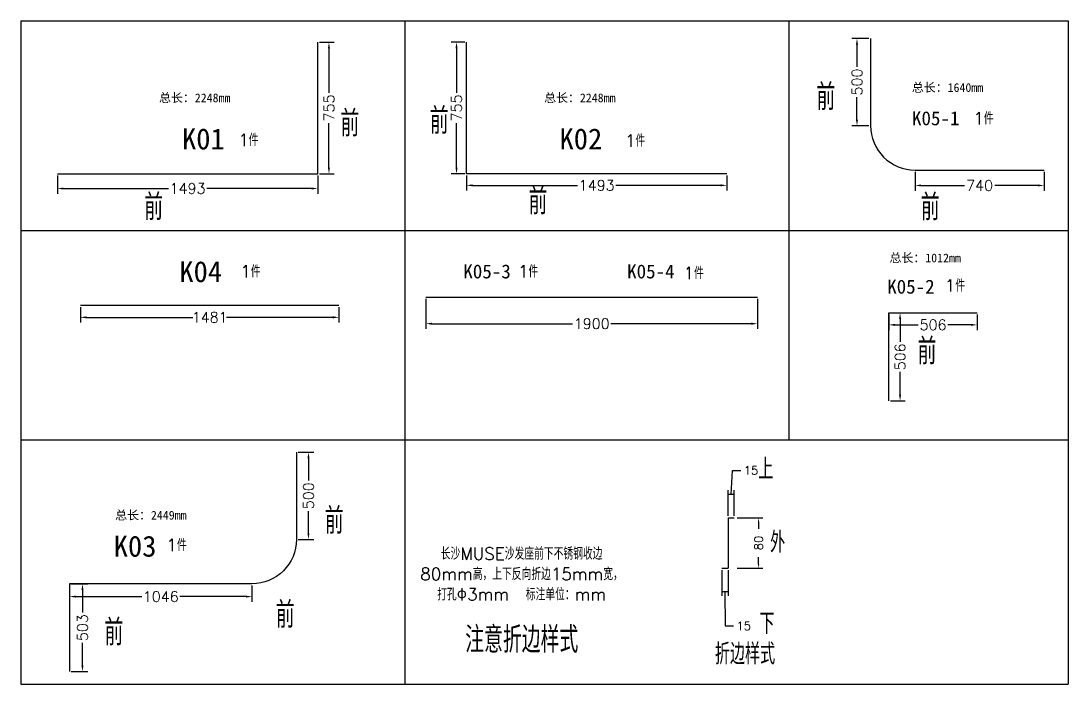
# Model space of a CAD drawing. Header units: millimetres. Extents: x 1211946 to 1266258, y -418433 to -400124.
# Drawn here: x 1239816 to 1245816, y -415492 to -411692 of the extents above; entities that cross this region are included whole.
import ezdxf

# ---------------------------------------------------------------- set-up
doc = ezdxf.new("R2010")
doc.units = ezdxf.units.MM
doc.header["$LTSCALE"] = 5
doc.header["$PDMODE"] = 35
doc.header["$PDSIZE"] = 3
doc.layers.add('文字', color=7, linetype='Continuous')
doc.styles.add('SIMPLEX', font='simplex.shx', dxfattribs={"bigfont": 'gbcbig.shx'})
doc.styles.add('宋体', font='')
doc.styles.get('宋体').set_extended_font_data('SimSun')
doc.dimstyles.new('整数60', dxfattribs={"dimtxt": 60, "dimasz": 35, "dimexe": 30, "dimexo": 10, "dimgap": 10, "dimtad": 0, "dimdec": 0, "dimzin": 12, "dimdsep": 46, "dimtxsty": 'SIMPLEX', "dimcen": 50, "dimclrd": 256, "dimclre": 256, "dimclrt": 3, "dimadec": 3, "dimazin": 3, "dimtfac": 1, "dimtdec": 0, "dimtmove": 1, "dimatfit": 3, "dimfxl": 0, "dimlwd": -1, "dimlwe": -1, "dimarcsym": 0})

# ---------------------------------------------------------------- blocks, each defined once
blk = doc.blocks.new('*D64')
at = {"transparency": 16777216}
for p, q in [((1240024.3, -412578.3), (1240024.3, -412682.5)), ((1241516.8, -412578.3), (1241516.8, -412682.5)), ((1240059.3, -412652.5), (1240660.5, -412652.5)), ((1241481.8, -412652.5), (1240880.5, -412652.5))]:
    blk.add_line(p, q, dxfattribs=at)
for points in [[(1240059.3, -412646.7), (1240059.3, -412658.3), (1240024.3, -412652.5)], [(1241481.8, -412646.7), (1241481.8, -412658.3), (1241516.8, -412652.5)]]:
    blk.add_solid(points, dxfattribs=at)
at = {"layer": 'Defpoints', "color": 0, "transparency": 16777216}
for p in [(1240024.3, -412568.3), (1241516.8, -412568.3), (1240024.3, -412652.5)]:
    blk.add_point(p, dxfattribs=at)
at = {"color": 3, "transparency": 16777216, "insert": (1240770.5, -412652.5), "char_height": 60, "attachment_point": 5, "style": 'SIMPLEX'}
blk.add_mtext('1493', dxfattribs=at)
blk = doc.blocks.new('*D65')
at = {"transparency": 16777216}
for p, q in [((1241526.8, -411813.8), (1241610.6, -411813.8)), ((1241580.6, -411848.8), (1241580.6, -412103.9)), ((1241580.6, -412533.3), (1241580.6, -412278.2)), ((1241526.8, -412568.3), (1241610.6, -412568.3))]:
    blk.add_line(p, q, dxfattribs=at)
for points in [[(1241574.8, -411848.8), (1241586.4, -411848.8), (1241580.6, -411813.8)], [(1241574.8, -412533.3), (1241586.4, -412533.3), (1241580.6, -412568.3)]]:
    blk.add_solid(points, dxfattribs=at)
at = {"layer": 'Defpoints', "color": 0, "transparency": 16777216}
for p in [(1241516.8, -411813.8), (1241580.6, -411813.8), (1241516.8, -412568.3)]:
    blk.add_point(p, dxfattribs=at)
at = {"color": 3, "transparency": 16777216, "insert": (1241580.6, -412191), "char_height": 60, "attachment_point": 5, "rotation": 90, "style": 'SIMPLEX'}
blk.add_mtext('755', dxfattribs=at)
blk = doc.blocks.new('*D62')
at = {"transparency": 16777216}
for p, q in [((1242358.4, -411813.8), (1242281.7, -411813.8)), ((1242311.7, -411848.8), (1242311.7, -412103.9)), ((1242311.7, -412533.3), (1242311.7, -412278.2)), ((1242358.4, -412568.3), (1242281.7, -412568.3))]:
    blk.add_line(p, q, dxfattribs=at)
for points in [[(1242305.9, -411848.8), (1242317.5, -411848.8), (1242311.7, -411813.8)], [(1242305.9, -412533.3), (1242317.5, -412533.3), (1242311.7, -412568.3)]]:
    blk.add_solid(points, dxfattribs=at)
at = {"layer": 'Defpoints', "color": 0, "transparency": 16777216}
for p in [(1242311.7, -411813.8), (1242368.4, -411813.8), (1242368.4, -412568.3)]:
    blk.add_point(p, dxfattribs=at)
at = {"color": 3, "transparency": 16777216, "insert": (1242311.7, -412191), "char_height": 60, "attachment_point": 5, "rotation": 90, "style": 'SIMPLEX'}
blk.add_mtext('755', dxfattribs=at)
blk = doc.blocks.new('*D63')
at = {"transparency": 16777216}
for p, q in [((1242368.4, -412578.3), (1242368.4, -412664.3)), ((1243860.9, -412578.3), (1243860.9, -412664.3)), ((1242403.4, -412634.3), (1243004.6, -412634.3)), ((1243825.9, -412634.3), (1243224.6, -412634.3))]:
    blk.add_line(p, q, dxfattribs=at)
for points in [[(1242403.4, -412628.5), (1242403.4, -412640.1), (1242368.4, -412634.3)], [(1243825.9, -412628.5), (1243825.9, -412640.1), (1243860.9, -412634.3)]]:
    blk.add_solid(points, dxfattribs=at)
at = {"layer": 'Defpoints', "color": 0, "transparency": 16777216}
for p in [(1242368.4, -412568.3), (1243860.9, -412568.3), (1243860.9, -412634.3)]:
    blk.add_point(p, dxfattribs=at)
at = {"color": 3, "transparency": 16777216, "insert": (1243114.6, -412634.3), "char_height": 60, "attachment_point": 5, "style": 'SIMPLEX'}
blk.add_mtext('1493', dxfattribs=at)
blk = doc.blocks.new('*D68')
at = {"transparency": 16777216}
for p, q in [((1240156.8, -413333.1), (1240156.8, -413420.6)), ((1241637.8, -413333.1), (1241637.8, -413420.6)), ((1240191.8, -413390.6), (1240800.2, -413390.6)), ((1241602.8, -413390.6), (1240994.5, -413390.6))]:
    blk.add_line(p, q, dxfattribs=at)
for points in [[(1240191.8, -413384.8), (1240191.8, -413396.4), (1240156.8, -413390.6)], [(1241602.8, -413384.8), (1241602.8, -413396.4), (1241637.8, -413390.6)]]:
    blk.add_solid(points, dxfattribs=at)
at = {"layer": 'Defpoints', "color": 0, "transparency": 16777216}
for p in [(1240156.8, -413323.1), (1241637.8, -413323.1), (1241637.8, -413390.6)]:
    blk.add_point(p, dxfattribs=at)
at = {"color": 3, "transparency": 16777216, "insert": (1240897.3, -413390.6), "char_height": 60, "attachment_point": 5, "style": 'SIMPLEX'}
blk.add_mtext('1481', dxfattribs=at)
blk = doc.blocks.new('*D69')
at = {"transparency": 16777216}
for p, q in [((1240104, -414917.8), (1240198.3, -414917.8)), ((1240168.3, -414952.8), (1240168.3, -415081.9)), ((1240168.3, -415385.3), (1240168.3, -415256.2)), ((1240104, -415420.3), (1240198.3, -415420.3))]:
    blk.add_line(p, q, dxfattribs=at)
for points in [[(1240162.5, -414952.8), (1240174.2, -414952.8), (1240168.3, -414917.8)], [(1240162.5, -415385.3), (1240174.2, -415385.3), (1240168.3, -415420.3)]]:
    blk.add_solid(points, dxfattribs=at)
at = {"layer": 'Defpoints', "color": 0, "transparency": 16777216}
for p in [(1240094, -414917.8), (1240168.3, -414917.8), (1240094, -415420.3)]:
    blk.add_point(p, dxfattribs=at)
at = {"color": 3, "transparency": 16777216, "insert": (1240168.3, -415169), "char_height": 60, "attachment_point": 5, "rotation": 90, "style": 'SIMPLEX'}
blk.add_mtext('503', dxfattribs=at)
blk = doc.blocks.new('*D70')
at = {"transparency": 16777216}
for p, q in [((1240094, -414927.8), (1240094, -415020.9)), ((1241139.5, -414927.8), (1241139.5, -415020.9)), ((1240129, -414990.9), (1240508.2, -414990.9)), ((1241104.5, -414990.9), (1240725.4, -414990.9))]:
    blk.add_line(p, q, dxfattribs=at)
for points in [[(1240129, -414985.1), (1240129, -414996.7), (1240094, -414990.9)], [(1241104.5, -414985.1), (1241104.5, -414996.7), (1241139.5, -414990.9)]]:
    blk.add_solid(points, dxfattribs=at)
at = {"layer": 'Defpoints', "color": 0, "transparency": 16777216}
for p in [(1240094, -414917.8), (1241139.5, -414917.8), (1241139.5, -414990.9)]:
    blk.add_point(p, dxfattribs=at)
at = {"color": 3, "transparency": 16777216, "insert": (1240616.8, -414990.9), "char_height": 60, "attachment_point": 5, "style": 'SIMPLEX'}
blk.add_mtext('1046', dxfattribs=at)
blk = doc.blocks.new('*D71')
at = {"transparency": 16777216}
for p, q in [((1241404, -414163.3), (1241493.1, -414163.3)), ((1241463.1, -414198.3), (1241463.1, -414326.1)), ((1241463.1, -414628.3), (1241463.1, -414500.4)), ((1241404, -414663.3), (1241493.1, -414663.3))]:
    blk.add_line(p, q, dxfattribs=at)
for points in [[(1241457.3, -414198.3), (1241469, -414198.3), (1241463.1, -414163.3)], [(1241457.3, -414628.3), (1241469, -414628.3), (1241463.1, -414663.3)]]:
    blk.add_solid(points, dxfattribs=at)
at = {"layer": 'Defpoints', "color": 0, "transparency": 16777216}
for p in [(1241394, -414163.3), (1241463.1, -414163.3), (1241394, -414663.3)]:
    blk.add_point(p, dxfattribs=at)
at = {"color": 3, "transparency": 16777216, "insert": (1241463.1, -414413.3), "char_height": 60, "attachment_point": 5, "rotation": 90, "style": 'SIMPLEX'}
blk.add_mtext('500', dxfattribs=at)
blk = doc.blocks.new('*D72')
at = {"transparency": 16777216}
for p, q in [((1244674.4, -411792.5), (1244576.3, -411792.5)), ((1244606.3, -411827.5), (1244606.3, -411955.4)), ((1244606.3, -412257.5), (1244606.3, -412129.6)), ((1244674.4, -412292.5), (1244576.3, -412292.5))]:
    blk.add_line(p, q, dxfattribs=at)
for points in [[(1244600.4, -411827.5), (1244612.1, -411827.5), (1244606.3, -411792.5)], [(1244600.4, -412257.5), (1244612.1, -412257.5), (1244606.3, -412292.5)]]:
    blk.add_solid(points, dxfattribs=at)
at = {"layer": 'Defpoints', "color": 0, "transparency": 16777216}
for p in [(1244606.3, -411792.5), (1244684.4, -411792.5), (1244684.4, -412292.5)]:
    blk.add_point(p, dxfattribs=at)
at = {"color": 3, "transparency": 16777216, "insert": (1244606.3, -412042.5), "char_height": 60, "attachment_point": 5, "rotation": 90, "style": 'SIMPLEX'}
blk.add_mtext('500', dxfattribs=at)
blk = doc.blocks.new('*D73')
at = {"transparency": 16777216}
for p, q in [((1244938.9, -412557), (1244938.9, -412664.8)), ((1245678.9, -412557), (1245678.9, -412664.8)), ((1244973.9, -412634.8), (1245221.8, -412634.8)), ((1245643.9, -412634.8), (1245396.1, -412634.8))]:
    blk.add_line(p, q, dxfattribs=at)
for points in [[(1244973.9, -412629), (1244973.9, -412640.6), (1244938.9, -412634.8)], [(1245643.9, -412629), (1245643.9, -412640.6), (1245678.9, -412634.8)]]:
    blk.add_solid(points, dxfattribs=at)
at = {"layer": 'Defpoints', "color": 0, "transparency": 16777216}
for p in [(1244938.9, -412547), (1245678.9, -412547), (1245678.9, -412634.8)]:
    blk.add_point(p, dxfattribs=at)
at = {"color": 3, "transparency": 16777216, "insert": (1245308.9, -412634.8), "char_height": 60, "attachment_point": 5, "style": 'SIMPLEX'}
blk.add_mtext('740', dxfattribs=at)
blk = doc.blocks.new('*D74')
at = {"transparency": 16777216}
for p, q in [((1244799.2, -413364.2), (1244883.3, -413364.2)), ((1244853.3, -413399.2), (1244853.3, -413531.2)), ((1244853.3, -413834.7), (1244853.3, -413702.6)), ((1244799.2, -413869.7), (1244883.3, -413869.7))]:
    blk.add_line(p, q, dxfattribs=at)
for points in [[(1244847.4, -413399.2), (1244859.1, -413399.2), (1244853.3, -413364.2)], [(1244847.4, -413834.7), (1244859.1, -413834.7), (1244853.3, -413869.7)]]:
    blk.add_solid(points, dxfattribs=at)
at = {"layer": 'Defpoints', "color": 0, "transparency": 16777216}
for p in [(1244789.2, -413364.2), (1244789.2, -413869.7), (1244853.3, -413869.7)]:
    blk.add_point(p, dxfattribs=at)
at = {"color": 3, "transparency": 16777216, "insert": (1244853.3, -413616.9), "char_height": 60, "attachment_point": 5, "rotation": 90, "style": 'SIMPLEX'}
blk.add_mtext('506', dxfattribs=at)
blk = doc.blocks.new('*D75')
at = {"transparency": 16777216}
for p, q in [((1244789.2, -413374.2), (1244789.2, -413463.7)), ((1245294.7, -413374.2), (1245294.7, -413463.7)), ((1244824.2, -413433.7), (1244956.2, -413433.7)), ((1245259.7, -413433.7), (1245127.7, -413433.7))]:
    blk.add_line(p, q, dxfattribs=at)
for points in [[(1244824.2, -413427.9), (1244824.2, -413439.5), (1244789.2, -413433.7)], [(1245259.7, -413427.9), (1245259.7, -413439.5), (1245294.7, -413433.7)]]:
    blk.add_solid(points, dxfattribs=at)
at = {"layer": 'Defpoints', "color": 0, "transparency": 16777216}
for p in [(1244789.2, -413364.2), (1245294.7, -413364.2), (1244789.2, -413433.7)]:
    blk.add_point(p, dxfattribs=at)
at = {"color": 3, "transparency": 16777216, "insert": (1245042, -413433.7), "char_height": 60, "attachment_point": 5, "style": 'SIMPLEX'}
blk.add_mtext('506', dxfattribs=at)
blk = doc.blocks.new('*D76')
at = {"transparency": 16777216}
for p, q in [((1242136.2, -413285.3), (1242136.2, -413456.9)), ((1244036.2, -413285.3), (1244036.2, -413456.9)), ((1242171.2, -413426.9), (1242976.2, -413426.9)), ((1244001.2, -413426.9), (1243196.2, -413426.9))]:
    blk.add_line(p, q, dxfattribs=at)
for points in [[(1242171.2, -413421.1), (1242171.2, -413432.8), (1242136.2, -413426.9)], [(1244001.2, -413421.1), (1244001.2, -413432.8), (1244036.2, -413426.9)]]:
    blk.add_solid(points, dxfattribs=at)
at = {"layer": 'Defpoints', "color": 0, "transparency": 16777216}
for p in [(1242136.2, -413275.3), (1244036.2, -413275.3), (1242136.2, -413426.9)]:
    blk.add_point(p, dxfattribs=at)
at = {"color": 3, "transparency": 16777216, "insert": (1243086.2, -413426.9), "char_height": 60, "attachment_point": 5, "style": 'SIMPLEX'}
blk.add_mtext('1900', dxfattribs=at)

msp = doc.modelspace()

# ---------------------------------------------------------------- linework, layer by layer
for p, q in [((1239815.73, -411692.11), (1245815.73, -411692.11)), ((1239815.73, -411692.11), (1239815.73, -415492.11)), ((1242015.73, -411692.11), (1242015.73, -415492.11)), ((1244215.73, -411692.11), (1244215.73, -414092.11)), ((1245815.73, -411692.11), (1245815.73, -415492.11)), ((1239815.73, -412892.11), (1245815.73, -412892.11)), ((1239815.73, -414092.11), (1245815.73, -414092.11)), ((1243885.32, -414405.5), (1243892.49, -414267.64)), ((1243892.49, -414267.64), (1243940.49, -414267.64)), ((1243867.32, -414528.2), (1243867.32, -414381.5)), ((1243903.32, -414405.5), (1243867.32, -414405.5)), ((1243903.32, -414405.5), (1243867.32, -414405.5)), ((1243903.32, -414528.2), (1243903.32, -414381.5)), ((1243920.44, -414540.2), (1244066.37, -414540.2)), ((1244042.37, -414564.2), (1244042.37, -414603.05)), ((1244042.37, -414804.2), (1244042.37, -414765.34)), ((1243920.44, -414828.2), (1244066.37, -414828.2)), ((1243831.32, -414840.2), (1243831.32, -414986.56)), ((1243867.32, -414840.2), (1243867.32, -414986.56)), ((1243831.32, -414962.56), (1243867.32, -414962.56)), ((1243831.32, -414962.56), (1243867.32, -414962.56)), ((1243849.32, -414962.56), (1243850.59, -415158.84)), ((1243850.59, -415158.84), (1243898.59, -415158.84)), ((1239815.73, -415492.11), (1245815.73, -415492.11))]:
    msp.add_line(p, q)
at = {"color": 6}
for p, q in [((1241516.78, -412568.27), (1241516.78, -411813.77)), ((1240024.28, -412568.27), (1241516.78, -412568.27)), ((1243867.32, -414540.2), (1243867.32, -414828.2)), ((1243867.32, -414540.2), (1243903.32, -414540.2)), ((1243831.32, -414828.2), (1243867.32, -414828.2))]:
    msp.add_line(p, q, dxfattribs=at)
for points in [[(1243860.9, -412568.27), (1242368.4, -412568.27), (1242368.4, -411813.77)], [(1242136.2, -413275.3), (1244036.2, -413275.3)], [(1241637.83, -413323.06), (1240156.83, -413323.06)], [(1244789.2, -413869.68), (1244789.2, -413364.18), (1245294.7, -413364.18)]]:
    msp.add_lwpolyline(points, dxfattribs=at)
for points in [[(1244684.43, -411792.49), (1244684.43, -412292.49, 0.4142136), (1244938.93, -412546.99), (1245678.93, -412546.99)], [(1241394.04, -414163.28), (1241394.04, -414663.28, -0.4142136), (1241139.54, -414917.78), (1240094.04, -414917.78), (1240094.04, -415420.28)]]:
    msp.add_lwpolyline(points, format="xyb", dxfattribs=at)
for points in [[(1244038.37, -414564.2), (1244046.37, -414564.2), (1244042.37, -414540.2)], [(1244038.37, -414804.2), (1244046.37, -414804.2), (1244042.37, -414828.2)]]:
    msp.add_solid(points)

# ---------------------------------------------------------------- texts
at = {"color": 4, "attachment_point": 5, "style": 'SIMPLEX'}
for s, insert, char_height in [('前', (1244427.87, -412127.81), 150), ('前', (1241699.88, -412279.77), 150), ('前', (1242211.96, -412264.26), 150), ('前', (1240576.24, -412758.52), 150), ('前', (1242778.13, -412725.61), 150), ('前', (1245025.69, -412759.75), 150), ('前', (1245007.44, -413585.41), 150), ('上', (1244083.57, -414260.06), 120), ('前', (1241610.22, -414556.09), 150), ('外', (1244151.8, -414679.08), 120), ('前', (1241329.68, -415094.91), 150), ('前', (1240347.76, -415195.67), 150), ('下', (1244090.57, -415145.42), 120)]:
    msp.add_mtext(s, dxfattribs=dict(at, insert=insert, char_height=char_height))
at = {"color": 1, "attachment_point": 5}
for s, insert, char_height, style in [('K05-1', (1245057.38, -412250.58), 80, '宋体'), ('K01', (1240860.99, -412368.99), 120, '宋体'), ('K02', (1243024.19, -412368.99), 120, '宋体'), ('K04', (1240845.82, -413129.71), 120, '宋体'), ('K05-3', (1242486.53, -413128.26), 80, '宋体'), ('K05-4', (1243425.21, -413128.26), 80, '宋体'), ('K05-2', (1244915.42, -413215.5), 80, '宋体'), ('K03', (1240469.74, -414703.17), 120, '宋体'), ('折边样式', (1243964.51, -415319.4), 120, 'SIMPLEX')]:
    msp.add_mtext(s, dxfattribs=dict(at, insert=insert, char_height=char_height, style=style))
at = {"color": 3, "char_height": 48, "attachment_point": 5, "style": 'SIMPLEX'}
for insert in [(1243998.77, -414267.64), (1243956.88, -415158.84)]:
    msp.add_mtext('15', dxfattribs=dict(at, insert=insert))
at = {"color": 3, "insert": (1244042.37, -414684.2), "char_height": 48, "attachment_point": 5, "rotation": 90, "style": 'SIMPLEX'}
msp.add_mtext('80', dxfattribs=at)
at = {"attachment_point": 5, "style": 'SIMPLEX'}
for s, insert, char_height in [('{\\C1;长沙MUSE沙发座前下不锈钢收边\\P}80mm高，上下反向折边15mm宽，\\P打孔Φ3mm  标注单位：mm', (1242684.49, -414861.18), 70), ('{\\C1;注意折边样式}', (1242685.39, -415238.13), 150)]:
    msp.add_mtext(s, dxfattribs=dict(at, insert=insert, char_height=char_height))
at = {"layer": '文字', "color": 1, "attachment_point": 5, "style": '宋体'}
for s, insert, char_height in [('总长：1640mm', (1245125.36, -412076.27), 50), ('总长：2248mm', (1240811.62, -412135.39), 50), ('总长：2248mm', (1243018.26, -412135.39), 50), ('{\\Fsimplex,gbcbig|c134;\\C256;1件}', (1245331.26, -412249.64), 70), ('{\\Fsimplex,gbcbig|c134;\\C256;1件}', (1241119.41, -412373.9), 70), ('{\\Fsimplex,gbcbig|c134;\\C256;1件}', (1243335.12, -412378.15), 70), ('总长：1012mm', (1244997.1, -413052.91), 50), ('{\\Fsimplex,gbcbig|c134;\\C256;1件}', (1241131.07, -413127.2), 70), ('{\\Fsimplex,gbcbig|c134;\\C256;1件}', (1242722.06, -413127.47), 70), ('{\\Fsimplex,gbcbig|c134;\\C256;1件}', (1243670.49, -413136.64), 70), ('{\\Fsimplex,gbcbig|c134;\\C256;1件}', (1245167.57, -413207.86), 70), ('总长：2449mm', (1240560.4, -414527.25), 50), ('{\\Fsimplex,gbcbig|c134;\\C256;1件}', (1240707.62, -414695.5), 70)]:
    msp.add_mtext(s, dxfattribs=dict(at, insert=insert, char_height=char_height))

# ---------------------------------------------------------------- dimensions: what is measured, and where the dimension line sits
for p1, p2, distance, picture, middle in [((1241516.77852299, -412568.27169948), (1241516.77852299, -411813.77169948), -63.81401284, '*D65', (1241580.59253583, -412191.02169948)), ((1242368.3998393, -412568.27169948), (1242368.3998393, -411813.77169948), 56.69737446, '*D62', (1242311.70246484, -412191.02169948)), ((1244684.43, -412292.49), (1244684.43, -411792.49), 78.17, '*D72', (1244606.26, -412042.49)), ((1244938.93, -412546.99), (1245678.93, -412546.99), -87.79, '*D73', (1245308.93, -412634.79)), ((1241516.77852299, -412568.27169948), (1240024.27852299, -412568.27169948), 84.2427523, '*D64', (1240770.52852299, -412652.51445178)), ((1242368.3998393, -412568.27169948), (1243860.8998393, -412568.27169948), -66.04487351, '*D63', (1243114.6498393, -412634.31657299)), ((1244036.2, -413275.3), (1242136.2, -413275.3), 151.64, '*D76', (1243086.2, -413426.95)), ((1240156.83, -413323.06), (1241637.83, -413323.06), -67.54, '*D68', (1240897.33, -413390.6)), ((1244789.20007204, -413364.18398282), (1244789.20007204, -413869.68398282), 64.05432276, '*D74', (1244853.2543948, -413616.93398282)), ((1245294.70007204, -413364.18398282), (1244789.20007204, -413364.18398282), 69.50337935, '*D75', (1245041.95007204, -413433.68736217)), ((1241394.04, -414663.28), (1241394.04, -414163.28), -69.08, '*D71', (1241463.13, -414413.28)), ((1240094.04352258, -415420.28118383), (1240094.04352258, -414917.78118383), -74.29156059, '*D69', (1240168.33508316, -415169.03118383)), ((1240094.04352258, -414917.78118383), (1241139.54352258, -414917.78118383), -73.10280884, '*D70', (1240616.79352258, -414990.88399266))]:
    dim = msp.add_aligned_dim(p1=p1, p2=p2, distance=distance, dimstyle='整数60')
    dim.commit()
    dim.dimension.update_dxf_attribs({"geometry": picture, "text_midpoint": middle})

doc.saveas('drawing.dxf')
